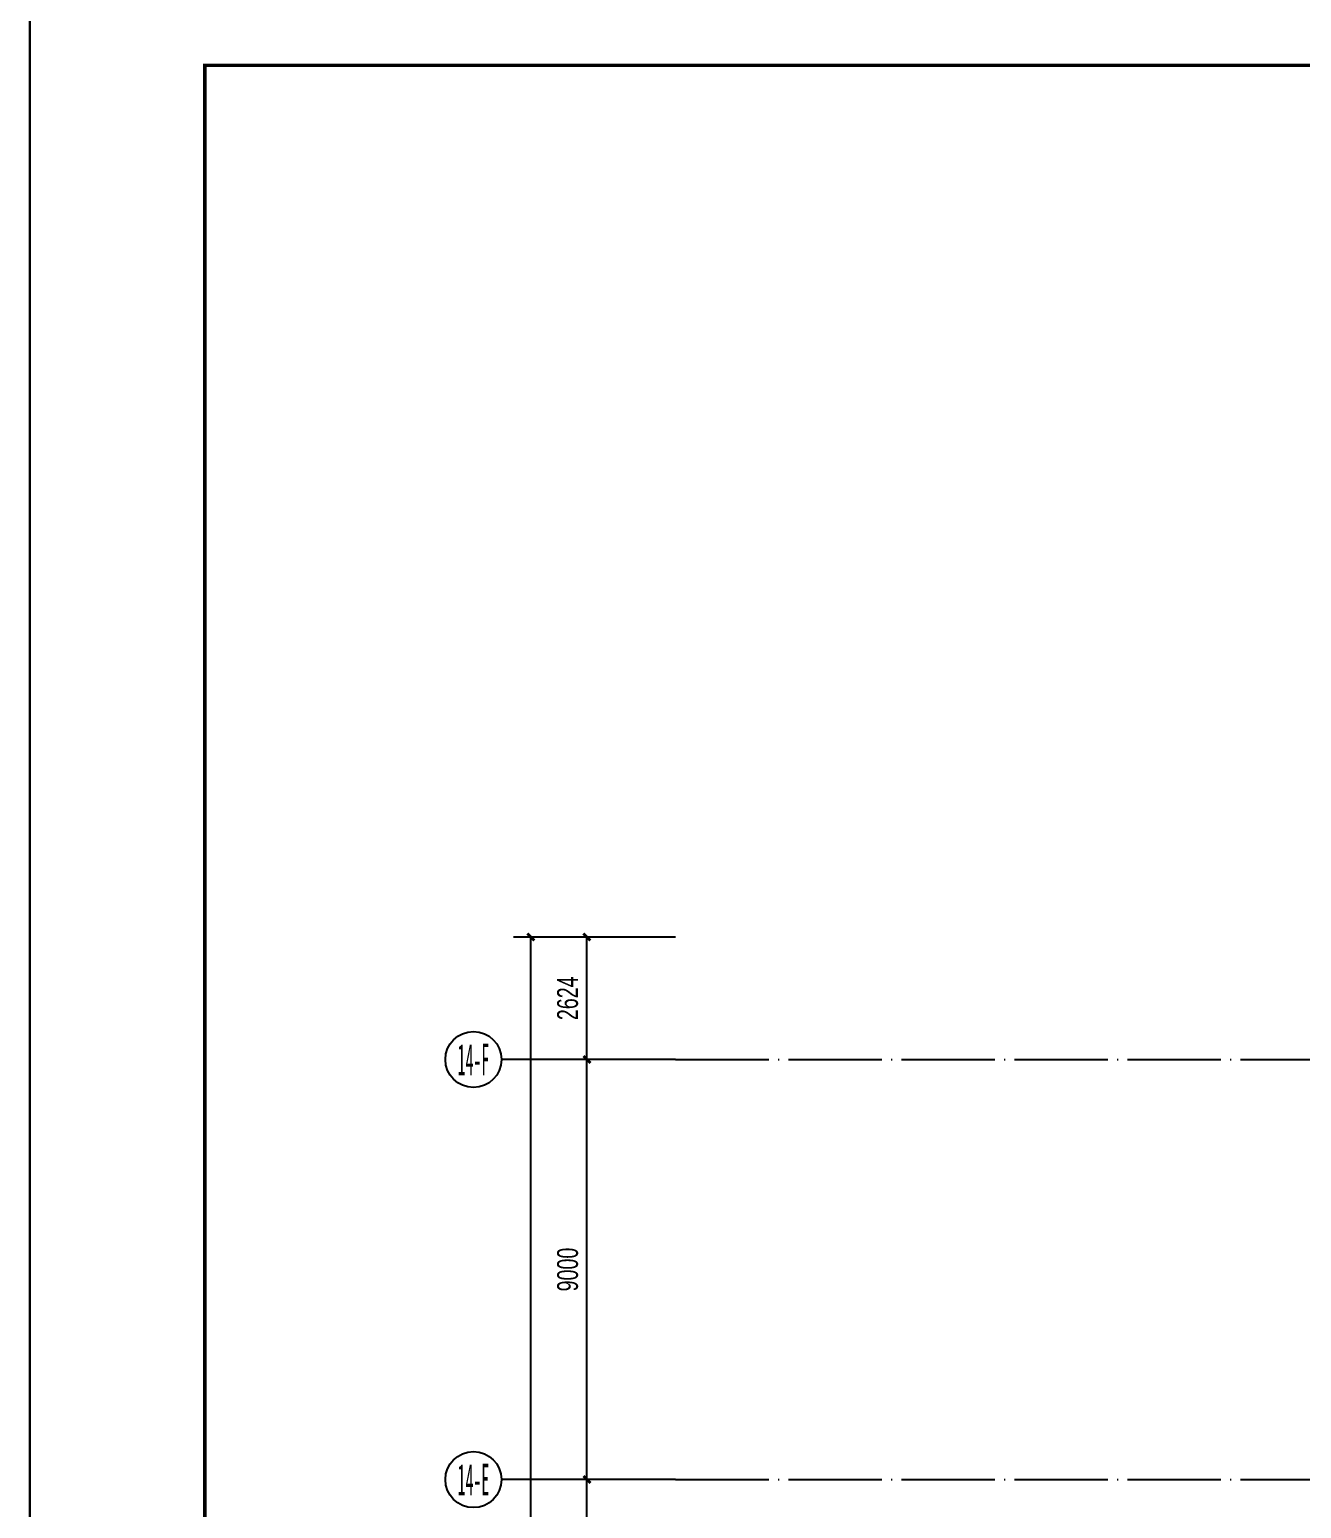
# Model space of a CAD drawing. Extents: x -233336 to 840473, y -28113 to 330904.
# Drawn here: x -38668 to -11431, y 31182 to 62867 of the extents above; entities that cross this region are included whole.
import ezdxf
from ezdxf.enums import TextEntityAlignment as Align
from ezdxf.xclip import XClip

# ---------------------------------------------------------------- set-up
doc = ezdxf.new("R2010")
doc.units = 0
doc.header["$LTSCALE"] = 1000
doc.header["$XCLIPFRAME"] = 2
doc.linetypes.add('104-14# 核心筒$0$DOTE', pattern=[2.42, 2, -0.2, 0.02, -0.2])
doc.layers.get('0').update_dxf_attribs({"linetype": 'CONTINUOUS'})
doc.layers.get('Defpoints').update_dxf_attribs({"linetype": 'CONTINUOUS'})
for name, color, linetype in [('104-14# 核心筒$0$01-标注_轴线坐标', 8, 'CONTINUOUS'), ('104-14# 核心筒$0$A_AXIS-轴线', 8, '104-14# 核心筒$0$DOTE'), ('104-14# 核心筒$0$AXIS_TEXT', 7, 'CONTINUOUS'), ('AXIS_TEXT', 7, 'CONTINUOUS')]:
    doc.layers.add(name, color=color, linetype=linetype)
doc.styles.add('104-14# 核心筒$0$_TCH_AXIS', font='STXIHEI.TTF', dxfattribs={"width": 0.8})
doc.styles.add('104-14# 核心筒$0$_TCH_DIM_T3', font='ros.shx', dxfattribs={"width": 0.705882, "bigfont": 'jd.shx'})
doc.styles.add('COMPLEX', font='COMPLEX')
doc.dimstyles.new('104-14# 核心筒$0$_TCH_ARCH&&150', dxfattribs={"dimtxt": 446.25, "dimasz": 150, "dimexe": 375, "dimexo": 450, "dimgap": 189.375, "dimtad": 1, "dimdec": 0, "dimzin": 0, "dimdsep": 46, "dimtxsty": '104-14# 核心筒$0$_TCH_DIM_T3', "dimblk": '104-14# 核心筒$0$_ArchTick', "dimcen": 0.09, "dimclrt": 7, "dimazin": 2, "dimtfac": 1, "dimtdec": 0, "dimtix": 1, "dimtmove": 2, "dimatfit": 3, "dimfxl": 0, "dimtolj": 1, "dimtzin": 0, "dimarcsym": 0})

# ---------------------------------------------------------------- blocks, each defined once
blk = doc.blocks.new('图框-A1+1-2')
for points, const_width in [([(0, 0), (1261, 0), (1261, 594), (0, 594)], 0.05), ([(1186, 584), (25, 584), (25, 10), (1186, 10)], 0.5)]:
    blk.add_lwpolyline(points, close=True, dxfattribs=dict(const_width=const_width))
blk = doc.blocks.new('_AXISO')
blk.add_circle((0, 0), 0.5)
at = {"layer": 'AXIS_TEXT', "style": 'COMPLEX', "width": 1.041667}
blk.add_attdef('A', text='', height=0.56, dxfattribs=at).set_placement((-0.25, -0.28), (0.25, -0.28), align=Align.FIT)
blk = doc.blocks.new('104-14# 核心筒$0$_ArchTick')
at = {"color": 0, "linetype": 'ByBlock', "const_width": 0.4}
blk.add_lwpolyline([(-0.5, -0.5), (0.5, 0.5)], dxfattribs=at)
blk = doc.blocks.new('*D281')
at = {"layer": '104-14# 核心筒$0$01-标注_轴线坐标', "color": 0, "lineweight": -2}
for p, q in [((-24839, 43424), (-28307, 43424)), ((-27932, -2200), (-27932, 43424)), ((-24839, -2200), (-28307, -2200))]:
    blk.add_line(p, q, dxfattribs=at)
at = {"layer": 'Defpoints', "color": 0}
for p in [(-27932, 43424), (-24389, 43424), (-24389, -2200)]:
    blk.add_point(p, dxfattribs=at)
at = {"layer": '104-14# 核心筒$0$01-标注_轴线坐标', "color": 0, "lineweight": -2, "xscale": 150, "yscale": 150, "zscale": 150}
for p, rotation in [((-27932, 43424), 90), ((-27932, -2200), 270)]:
    blk.add_blockref('104-14# 核心筒$0$_ArchTick', p, dxfattribs=dict(at, rotation=rotation))
at = {"layer": '104-14# 核心筒$0$01-标注_轴线坐标', "color": 7, "insert": (-28344, 20612), "char_height": 446.2, "attachment_point": 5, "rotation": 90, "style": '104-14# 核心筒$0$_TCH_DIM_T3'}
blk.add_mtext('\\A1;45624', dxfattribs=at)
blk = doc.blocks.new('*D286')
at = {"layer": '104-14# 核心筒$0$01-标注_轴线坐标', "color": 0, "lineweight": -2}
for p, q in [((-24839, 31800), (-27107, 31800)), ((-26732, 25700), (-26732, 31800)), ((-24839, 25700), (-27107, 25700))]:
    blk.add_line(p, q, dxfattribs=at)
at = {"layer": 'Defpoints', "color": 0}
for p in [(-26732, 31800), (-24389, 31800), (-24389, 25700)]:
    blk.add_point(p, dxfattribs=at)
at = {"layer": '104-14# 核心筒$0$01-标注_轴线坐标', "color": 0, "lineweight": -2, "xscale": 150, "yscale": 150, "zscale": 150}
for p, rotation in [((-26732, 31800), 90), ((-26732, 25700), 270)]:
    blk.add_blockref('104-14# 核心筒$0$_ArchTick', p, dxfattribs=dict(at, rotation=rotation))
at = {"layer": '104-14# 核心筒$0$01-标注_轴线坐标', "color": 7, "insert": (-27144, 28750), "char_height": 446.2, "attachment_point": 5, "rotation": 90, "style": '104-14# 核心筒$0$_TCH_DIM_T3'}
blk.add_mtext('\\A1;6100', dxfattribs=at)
blk = doc.blocks.new('*D287')
at = {"layer": '104-14# 核心筒$0$01-标注_轴线坐标', "color": 0, "lineweight": -2}
for p, q in [((-24839, 40800), (-27107, 40800)), ((-26732, 31800), (-26732, 40800)), ((-24839, 31800), (-27107, 31800))]:
    blk.add_line(p, q, dxfattribs=at)
at = {"layer": 'Defpoints', "color": 0}
for p in [(-26732, 40800), (-24389, 40800), (-24389, 31800)]:
    blk.add_point(p, dxfattribs=at)
at = {"layer": '104-14# 核心筒$0$01-标注_轴线坐标', "color": 0, "lineweight": -2, "xscale": 150, "yscale": 150, "zscale": 150}
for p, rotation in [((-26732, 40800), 90), ((-26732, 31800), 270)]:
    blk.add_blockref('104-14# 核心筒$0$_ArchTick', p, dxfattribs=dict(at, rotation=rotation))
at = {"layer": '104-14# 核心筒$0$01-标注_轴线坐标', "color": 7, "insert": (-27144, 36300), "char_height": 446.2, "attachment_point": 5, "rotation": 90, "style": '104-14# 核心筒$0$_TCH_DIM_T3'}
blk.add_mtext('\\A1;9000', dxfattribs=at)
blk = doc.blocks.new('*D288')
at = {"layer": '104-14# 核心筒$0$01-标注_轴线坐标', "color": 0, "lineweight": -2}
for p, q in [((-24839, 43424), (-27107, 43424)), ((-26732, 40800), (-26732, 43424)), ((-24839, 40800), (-27107, 40800))]:
    blk.add_line(p, q, dxfattribs=at)
at = {"layer": 'Defpoints', "color": 0}
for p in [(-26732, 43424), (-24389, 43424), (-24389, 40800)]:
    blk.add_point(p, dxfattribs=at)
at = {"layer": '104-14# 核心筒$0$01-标注_轴线坐标', "color": 0, "lineweight": -2, "xscale": 150, "yscale": 150, "zscale": 150}
for p, rotation in [((-26732, 43424), 90), ((-26732, 40800), 270)]:
    blk.add_blockref('104-14# 核心筒$0$_ArchTick', p, dxfattribs=dict(at, rotation=rotation))
at = {"layer": '104-14# 核心筒$0$01-标注_轴线坐标', "color": 7, "insert": (-27144, 42112), "char_height": 446.2, "attachment_point": 5, "rotation": 90, "style": '104-14# 核心筒$0$_TCH_DIM_T3'}
blk.add_mtext('\\A1;2624', dxfattribs=at)
blk = doc.blocks.new('104-14# 核心筒')
at = {"layer": '104-14# 核心筒$0$01-标注_轴线坐标'}
for p, q in [((-25226.6, 40800), (-28562.7, 40800)), ((-25226.6, 31800), (-28562.7, 31800))]:
    blk.add_line(p, q, dxfattribs=at)
at = {"layer": '104-14# 核心筒$0$A_AXIS-轴线'}
for p, q in [((-24839, 40800), (120259.9, 40800)), ((-24839, 31800), (120259.9, 31800))]:
    blk.add_line(p, q, dxfattribs=at)
at = {"layer": '104-14# 核心筒$0$01-标注_轴线坐标'}
ref = blk.add_blockref('_AXISO', (-29162.7, 40800), dxfattribs=dict(at, xscale=1200, yscale=1200, zscale=1200))
ref.add_attrib('A', '14-F', dxfattribs={"layer": '104-14# 核心筒$0$AXIS_TEXT', "height": 678.82, "style": '104-14# 核心筒$0$_TCH_AXIS', "width": 0.485065}).set_placement((-29502.1, 40460.6), (-28823.3, 40460.6), align=Align.FIT)
ref = blk.add_blockref('_AXISO', (-29162.7, 31800), dxfattribs=dict(at, xscale=1200, yscale=1200, zscale=1200))
ref.add_attrib('A', '14-E', dxfattribs={"layer": '104-14# 核心筒$0$AXIS_TEXT', "height": 678.82, "style": '104-14# 核心筒$0$_TCH_AXIS', "width": 0.472546}).set_placement((-29502.1, 31460.6), (-28823.3, 31460.6), align=Align.FIT)
for p1, p2, distance, text, picture, middle in [((-24389, -2200), (-24389, 43424.4), 3542.6, '45624', '*D281', (-28344, 20612.2)), ((-24389, 40800), (-24389, 43424.4), 2342.6, '2624', '*D288', (-27144, 42112.2)), ((-24389, 31800), (-24389, 40800), 2342.6, '9000', '*D287', (-27144, 36300)), ((-24389, 25700), (-24389, 31800), 2342.6, '6100', '*D286', (-27144, 28750))]:
    dim = blk.add_aligned_dim(p1=p1, p2=p2, distance=distance, text=text, dimstyle='104-14# 核心筒$0$_TCH_ARCH&&150', dxfattribs=at)
    dim.commit()
    dim.dimension.update_dxf_attribs({"geometry": picture, "text_midpoint": middle})
blk = doc.blocks.new('X-104 14#平面')
blk.add_lwpolyline([(-38664.4, 63600), (150485.6, 63600), (150485.6, -25500), (-38664.4, -25500)], close=True)
ref = blk.add_blockref('104-14# 核心筒', (0, 0))
XClip(ref).set_block_clipping_path([(-38664.3623821461, -25500), (139216.5485069363, 330900)])
at = {"xscale": 150, "yscale": 150, "zscale": 150}
blk.add_blockref('图框-A1+1-2', (-38664.4, -25500), dxfattribs=at)

msp = doc.modelspace()

# ---------------------------------------------------------------- block references
msp.add_blockref('X-104 14#平面', (0, 0))

doc.saveas('drawing.dxf')
